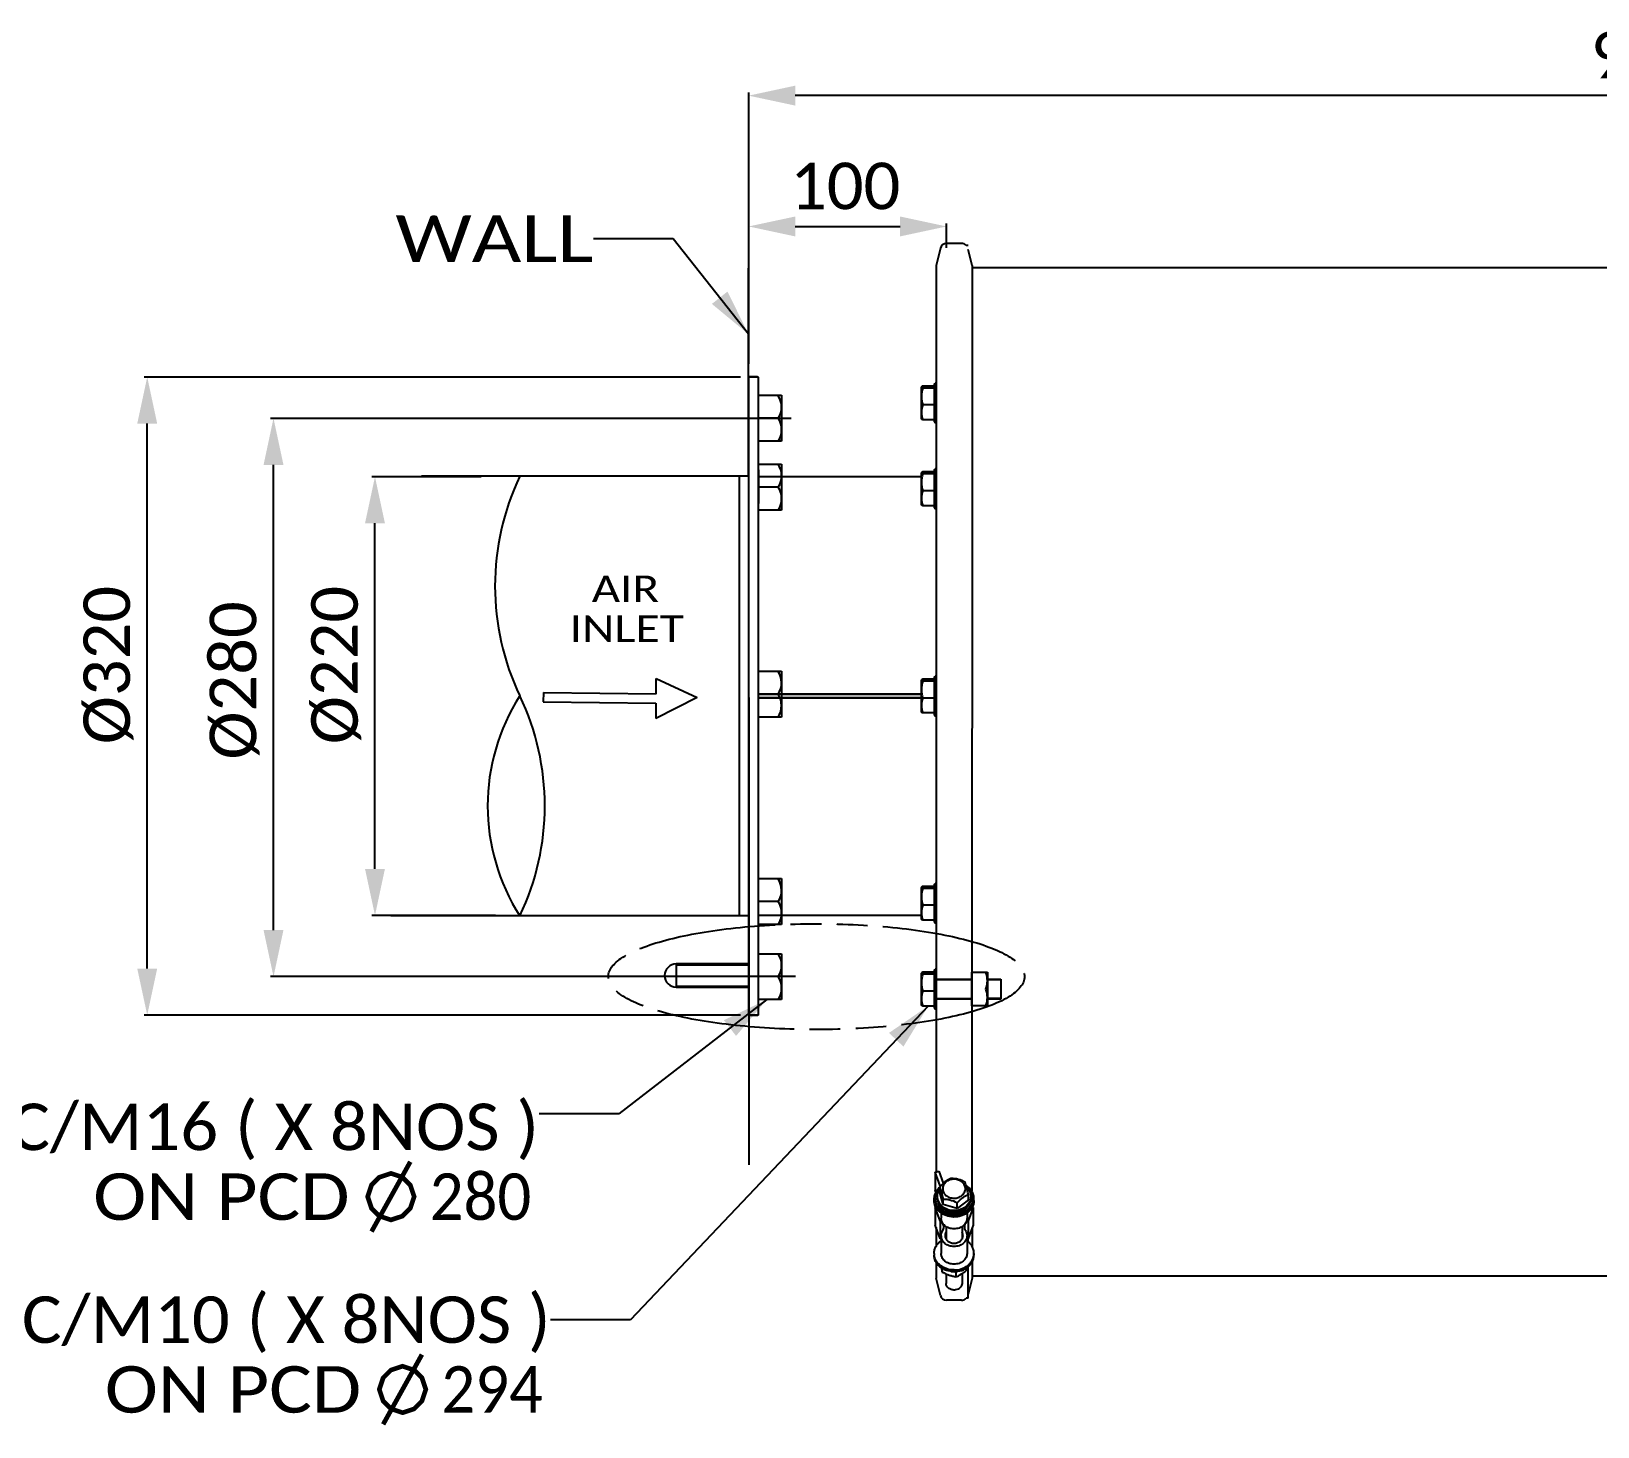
# Model space of a CAD drawing. Header units: millimetres. Extents: x 330 to 5284, y -2489 to 1657.
# Drawn here: x 3712 to 4498, y -875 to -175 of the extents above; entities that cross this region are included whole.
import ezdxf
from ezdxf.enums import TextEntityAlignment as Align

# ---------------------------------------------------------------- set-up
doc = ezdxf.new("R2010")
doc.units = ezdxf.units.MM
doc.header["$LTSCALE"] = 154
doc.header["$PDMODE"] = 3
doc.header["$PDSIZE"] = 8
doc.linetypes.add('PHANTOM', pattern=[0.8, 0.45, -0.05, 0.1, -0.05, 0.1, -0.05])
doc.layers.get('0').update_dxf_attribs({"linetype": 'CONTINUOUS'})
doc.layers.get('Defpoints').update_dxf_attribs({"linetype": 'CONTINUOUS'})
for name, color, linetype in [('00_BUW_DATUM', 7, 'CONTINUOUS'), ('02___PRT_ALL_AXES', 7, 'CONTINUOUS'), ('DEFAULT_3', 7, 'PHANTOM')]:
    doc.layers.add(name, color=color, linetype=linetype)
doc.styles.get("Standard").update_dxf_attribs({"font": 'calibri.ttf'})
doc.dimstyles.new('DIMSTYLE_3', dxfattribs={"dimtxt": 23.333333, "dimasz": 23.333333, "dimexe": 1.5, "dimexo": 1, "dimgap": 0.875, "dimtad": 1, "dimdsep": 46, "dimtxsty": 'Standard', "dimblk": '_FILLED', "dimblk1": '_FILLED', "dimblk2": '_FILLED', "dimcen": 0.09, "dimazin": 2, "dimtp": 0.01, "dimtm": 0.01, "dimtfac": 1, "dimtofl": 0, "dimtmove": 0, "dimatfit": 3, "dimldrblk": '_FILLED', "dimfxl": 1, "dimtolj": 1, "dimarcsym": 0})
doc.dimstyles.get("Standard").update_dxf_attribs({"dimtxt": 23.333333, "dimasz": 23.333333, "dimexe": 1.5, "dimexo": 1, "dimtad": 1, "dimdsep": 46, "dimtxsty": 'Standard', "dimblk": '_FILLED', "dimblk1": '_FILLED', "dimblk2": '_FILLED', "dimcen": 0.09, "dimazin": 2, "dimtol": 1, "dimtp": 0.01, "dimtm": 0.01, "dimtfac": 1, "dimtofl": 0, "dimtmove": 0, "dimatfit": 3, "dimldrblk": '_FILLED', "dimfxl": 1, "dimtolj": 1, "dimarcsym": 0})

# ---------------------------------------------------------------- blocks, each defined once
blk = doc.blocks.new('_FILLED')
at = {"color": 0, "linetype": 'ByBlock'}
blk.add_solid([(0, 0), (-1, 0.214), (-1, -0.214)], dxfattribs=at)
blk = doc.blocks.new('*D132')
at = {"color": 0, "lineweight": -2}
for p, q in [((4072.25, -341.6), (4072.25, -205.62)), ((4948.84, -207.12), (4095.59, -207.12)), ((4972.18, -385.42), (4972.18, -205.62))]:
    blk.add_line(p, q, dxfattribs=at)
at = {"layer": 'Defpoints', "color": 0}
for p in [(4072.25, -207.12), (4072.25, -342.6), (4972.18, -386.42)]:
    blk.add_point(p, dxfattribs=at)
at = {"color": 0, "linetype": 'ByBlock', "lineweight": -2, "xscale": 23.3333333333, "yscale": 23.3333333333, "zscale": 23.3333333333, "rotation": 180}
blk.add_blockref('_FILLED', (4072.25, -207.12), dxfattribs=at)
at = {"color": 0, "linetype": 'ByBlock', "lineweight": -2, "xscale": 23.3333333333, "yscale": 23.3333333333, "zscale": 23.3333333333}
blk.add_blockref('_FILLED', (4972.18, -207.12), dxfattribs=at)
at = {"color": 0, "insert": (4522.21, -175.13), "char_height": 23.333, "attachment_point": 2, "line_spacing_factor": 0.9}
blk.add_mtext('\\A1;900', dxfattribs=at)
blk = doc.blocks.new('*D145')
at = {"color": 0, "lineweight": -2}
for p, q in [((4072.25, -341.6), (4072.25, -271.23)), ((4095.59, -272.73), (4148.16, -272.73)), ((4171.5, -283.46), (4171.5, -271.23))]:
    blk.add_line(p, q, dxfattribs=at)
at = {"layer": 'Defpoints', "color": 0}
for p in [(4171.5, -272.73), (4171.5, -284.46), (4072.25, -342.6)]:
    blk.add_point(p, dxfattribs=at)
at = {"color": 0, "linetype": 'ByBlock', "lineweight": -2, "xscale": 23.3333333333, "yscale": 23.3333333333, "zscale": 23.3333333333, "rotation": 180}
blk.add_blockref('_FILLED', (4072.25, -272.73), dxfattribs=at)
at = {"color": 0, "linetype": 'ByBlock', "lineweight": -2, "xscale": 23.3333333333, "yscale": 23.3333333333, "zscale": 23.3333333333}
blk.add_blockref('_FILLED', (4171.5, -272.73), dxfattribs=at)
at = {"color": 0, "insert": (4120.66, -240.74), "char_height": 23.3333, "attachment_point": 2, "line_spacing_factor": 0.9}
blk.add_mtext('\\A1;\\A1;100', dxfattribs=at)
blk = doc.blocks.new('*D148')
at = {"color": 0, "lineweight": -2}
for p, q in [((4093.52, -368.97), (3832.45, -368.97)), ((3833.95, -625.64), (3833.95, -392.31)), ((4095.69, -648.97), (3832.45, -648.97))]:
    blk.add_line(p, q, dxfattribs=at)
at = {"layer": 'Defpoints', "color": 0}
for p in [(3833.95, -368.97), (4094.52, -368.97), (4096.69, -648.97)]:
    blk.add_point(p, dxfattribs=at)
at = {"color": 0, "linetype": 'ByBlock', "lineweight": -2, "xscale": 23.3333333333, "yscale": 23.3333333333, "zscale": 23.3333333333}
for p, rotation in [((3833.95, -368.97), 90), ((3833.95, -648.97), 270)]:
    blk.add_blockref('_FILLED', p, dxfattribs=dict(at, rotation=rotation))
at = {"color": 0, "insert": (3801.96, -500.42), "char_height": 23.333, "attachment_point": 2, "rotation": 90, "line_spacing_factor": 0.9}
blk.add_mtext('\\A1;%%c280', dxfattribs=at)
blk = doc.blocks.new('*D152')
at = {"color": 0, "lineweight": -2}
for p, q in [((3938.11, -398.26), (3883.34, -398.26)), ((3884.84, -594.93), (3884.84, -421.6)), ((3945.27, -618.26), (3883.34, -618.26))]:
    blk.add_line(p, q, dxfattribs=at)
at = {"layer": 'Defpoints', "color": 0}
for p in [(3884.84, -398.26), (3939.11, -398.26), (3946.27, -618.26)]:
    blk.add_point(p, dxfattribs=at)
at = {"color": 0, "linetype": 'ByBlock', "lineweight": -2, "xscale": 23.3333333333, "yscale": 23.3333333333, "zscale": 23.3333333333}
for p, rotation in [((3884.84, -398.26), 90), ((3884.84, -618.26), 270)]:
    blk.add_blockref('_FILLED', p, dxfattribs=dict(at, rotation=rotation))
at = {"color": 0, "insert": (3852.86, -492.71), "char_height": 23.333, "attachment_point": 2, "rotation": 90, "line_spacing_factor": 0.9}
blk.add_mtext('\\A1;%%c220', dxfattribs=at)
blk = doc.blocks.new('*D153')
at = {"color": 0, "lineweight": -2}
for p, q in [((4068.09, -348.26), (3769.12, -348.26)), ((3770.62, -644.93), (3770.62, -371.6)), ((4068.09, -668.26), (3769.12, -668.26))]:
    blk.add_line(p, q, dxfattribs=at)
at = {"layer": 'Defpoints', "color": 0}
for p in [(3770.62, -348.26), (4069.09, -348.26), (4069.09, -668.26)]:
    blk.add_point(p, dxfattribs=at)
at = {"color": 0, "linetype": 'ByBlock', "lineweight": -2, "xscale": 23.3333333333, "yscale": 23.3333333333, "zscale": 23.3333333333}
for p, rotation in [((3770.62, -348.26), 90), ((3770.62, -668.26), 270)]:
    blk.add_blockref('_FILLED', p, dxfattribs=dict(at, rotation=rotation))
at = {"color": 0, "insert": (3738.64, -492.71), "char_height": 23.333, "attachment_point": 2, "rotation": 90, "line_spacing_factor": 0.9}
blk.add_mtext('\\A1;%%c320', dxfattribs=at)
blk = doc.blocks.new('ARROW_4_BL2', base_point=(1281.09, 1495.31))
at = {"color": 7, "linetype": 'Continuous'}
for p, q in [((1299.04, 1497.64), (1299.13, 1505.31)), ((1299.13, 1505.31), (1319.73, 1495.8)), ((1242.5, 1498.32), (1242.44, 1493.65)), ((1242.44, 1493.65), (1298.98, 1492.97)), ((1242.5, 1498.32), (1299.04, 1497.64)), ((1319.73, 1495.8), (1298.89, 1485.31)), ((1298.98, 1492.97), (1298.89, 1485.31))]:
    blk.add_line(p, q, dxfattribs=at)

msp = doc.modelspace()

# ---------------------------------------------------------------- linework, layer by layer
for p, q in [((4072.178, -397.972), (4072.178, -293.658)), ((4076.731, -348.222), (4072.178, -348.222)), ((4072.252, -668.236), (4072.252, -348.222)), ((4077.252, -369.419), (4077.252, -352.517)), ((4165.252, -351.762), (4165.752, -351.262)), ((4165.252, -351.762), (4165.252, -370.762)), ((4165.752, -351.262), (4165.752, -371.262)), ((4166.201, -351.262), (4165.752, -351.262)), ((4077.221, -357.428), (4088.761, -357.428)), ((4088.761, -357.428), (4088.761, -380.477)), ((4072.252, -508.975), (4072.252, -368.975)), ((4087.065, -368.936), (4077.278, -368.936)), ((4087.338, -368.961), (4077.307, -368.961)), ((4165.252, -370.762), (4165.752, -371.262)), ((4166.201, -371.262), (4165.752, -371.262)), ((4088.761, -380.477), (4077.309, -380.477)), ((4077.229, -391.955), (4088.768, -391.955)), ((4088.768, -391.955), (4088.768, -415.003)), ((4072.178, -397.972), (3908.138, -397.972)), ((4067.699, -618.472), (4067.699, -397.972)), ((4077.289, -411.657), (4077.289, -394.755)), ((4165.252, -394.817), (4165.752, -394.317)), ((4165.252, -394.817), (4165.252, -413.817)), ((4165.752, -394.317), (4165.752, -414.317)), ((4166.201, -394.317), (4165.752, -394.317)), ((4087.073, -403.463), (4077.286, -403.463)), ((4088.768, -415.003), (4077.317, -415.003)), ((4165.252, -413.817), (4165.752, -414.317)), ((4166.201, -414.317), (4165.752, -414.317)), ((4077.195, -495.766), (4088.735, -495.766)), ((4088.735, -495.766), (4088.735, -518.814)), ((4165.252, -498.762), (4165.752, -498.262)), ((4165.252, -498.762), (4165.252, -517.762)), ((4165.752, -498.262), (4165.752, -518.262)), ((4166.201, -498.262), (4165.752, -498.262)), ((4072.252, -508.975), (4072.252, -648.975)), ((4087.039, -507.273), (4077.252, -507.273)), ((4165.252, -517.762), (4165.752, -518.262)), ((4166.201, -518.262), (4165.752, -518.262)), ((4088.735, -518.814), (4077.283, -518.814)), ((4077.214, -599.809), (4088.753, -599.809)), ((4088.753, -599.809), (4088.753, -622.858)), ((4165.252, -602.707), (4165.752, -602.207)), ((4165.252, -602.707), (4165.252, -621.707)), ((4165.752, -602.207), (4165.752, -622.207)), ((4166.201, -602.207), (4165.752, -602.207)), ((4087.058, -611.317), (4077.271, -611.317)), ((4072.282, -618.472), (3892.787, -618.472)), ((4072.282, -618.472), (4072.282, -743.368)), ((4088.753, -622.858), (4077.302, -622.858)), ((4165.252, -621.707), (4165.752, -622.207)), ((4166.201, -622.207), (4165.752, -622.207)), ((4035.912, -642.628), (4035.912, -654.26)), ((4072.282, -642.628), (4035.912, -642.628)), ((4035.912, -643.02), (4072.282, -643.02)), ((4077.25, -637.467), (4088.789, -637.467)), ((4088.789, -637.467), (4088.789, -660.516)), ((4072.282, -660.787), (4072.282, -649.155)), ((4087.094, -648.975), (4077.307, -648.975)), ((4165.252, -645.762), (4165.752, -645.262)), ((4165.252, -645.762), (4165.252, -664.762)), ((4165.752, -645.262), (4165.752, -665.262)), ((4166.201, -645.262), (4165.752, -645.262)), ((4166.341, -650.222), (4184.25, -650.222)), ((4184.25, -650.632), (4166.341, -650.632)), ((4184.206, -663.682), (4184.206, -646.772)), ((4184.206, -646.772), (4191.971, -646.772)), ((4191.971, -646.772), (4191.971, -663.682)), ((4192.014, -650.249), (4198.7, -650.249)), ((4198.689, -650.632), (4192.014, -650.632)), ((4198.689, -650.223), (4198.689, -660.222)), ((4035.912, -654.26), (4072.282, -654.26)), ((4072.284, -653.88), (4035.914, -653.88)), ((4088.789, -660.516), (4077.338, -660.516)), ((4165.252, -664.762), (4165.752, -665.262)), ((4166.201, -665.262), (4165.752, -665.262)), ((4166.255, -659.871), (4184.163, -659.871)), ((4184.163, -660.222), (4166.255, -660.222)), ((4191.971, -663.682), (4184.206, -663.682)), ((4198.695, -659.871), (4191.927, -659.871)), ((4198.689, -660.222), (4191.927, -660.204)), ((4072.282, -668.236), (4076.835, -668.236)), ((4165.742, -747.047), (4167.662, -746.572)), ((4168.205, -753.818), (4165.742, -747.047)), ((4165.742, -747.047), (4165.742, -755.902)), ((4167.662, -746.572), (4169.867, -752.634)), ((4168.205, -753.818), (4168.205, -754.335)), ((4165.252, -760.375), (4165.264, -759.977)), ((4166.14, -756.995), (4165.742, -755.902)), ((4166.752, -759.103), (4166.752, -760.099)), ((4168.09, -757.221), (4168.09, -754.461)), ((4169.715, -763.327), (4168.09, -757.221)), ((4169.715, -763.327), (4169.715, -760.567)), ((4182.414, -760.984), (4176.876, -765.209)), ((4182.414, -760.984), (4182.414, -758.224)), ((4183.752, -759.103), (4183.752, -760.099)), ((4185.241, -760.774), (4185.252, -760.375)), ((4165.742, -764.757), (4166.159, -764.654)), ((4168.205, -771.528), (4165.742, -764.757)), ((4165.742, -764.757), (4165.742, -773.612)), ((4168.752, -767.53), (4168.752, -770.061)), ((4176.876, -765.209), (4169.715, -763.327)), ((4176.876, -765.209), (4176.876, -762.449)), ((4181.752, -767.532), (4181.752, -770.061)), ((4184.762, -764.757), (4182.299, -771.528)), ((4184.347, -764.654), (4184.762, -764.757)), ((4184.762, -764.757), (4184.762, -773.612)), ((4168.205, -780.384), (4165.742, -773.612)), ((4168.205, -771.528), (4168.205, -780.384)), ((4171.252, -774.316), (4171.252, -780.602)), ((4179.252, -774.316), (4179.252, -780.602)), ((4182.299, -771.528), (4182.299, -780.384)), ((4184.762, -773.612), (4182.299, -780.384)), ((4168.752, -778.916), (4168.752, -787.771)), ((4181.752, -778.916), (4181.752, -787.771)), ((4171.252, -798.066), (4171.252, -802.825)), ((4179.252, -797.904), (4179.252, -802.825)), ((4920.161, -799.262), (4184.303, -799.262))]:
    msp.add_line(p, q)
at = {"const_width": 2.333}
for points in [[(3883.117, -776.826), (3902.561, -741.826)], [(3881.172, -759.326), (3883.117, -753.493), (3887.005, -749.604), (3892.839, -747.66), (3898.672, -749.604), (3902.561, -753.493), (3904.505, -759.326), (3902.561, -765.16), (3898.672, -769.049), (3892.839, -770.993), (3887.005, -769.049), (3883.117, -765.16), (3881.172, -759.326)], [(3888.945, -873.523), (3908.39, -838.523)], [(3887.001, -856.023), (3888.945, -850.189), (3892.834, -846.301), (3898.668, -844.356), (3904.501, -846.301), (3908.39, -850.189), (3910.334, -856.023), (3908.39, -861.856), (3904.501, -865.745), (3898.668, -867.689), (3892.834, -865.745), (3888.945, -861.856), (3887.001, -856.023)]]:
    msp.add_lwpolyline(points, dxfattribs=at)
for centre, radius, start, end in [((4078.433, -363.266), 10.327, 326.700648, 34.422079), ((4078.094, -374.706), 10.666, 327.249117, 32.750883), ((4078.441, -397.793), 10.327, 326.700648, 34.422079), ((4072.754, -453.097), 127.748, 154.436254, 205.563746), ((4078.102, -409.233), 10.666, 327.249117, 32.750883), ((4078.407, -501.603), 10.327, 326.700648, 34.422079), ((4043.38, -563.347), 102.039, 147.300522, 212.699478), ((3842.271, -563.347), 127.748, 334.436254, 25.563746), ((4078.068, -513.044), 10.666, 327.249117, 32.750883), ((4078.426, -605.647), 10.327, 326.700648, 34.422079), ((4078.087, -617.087), 10.666, 327.249117, 32.750883), ((4035.912, -648.444), 5.816, 90, 270), ((4078.462, -643.305), 10.327, 326.700648, 34.422079), ((4078.123, -654.745), 10.666, 327.249117, 32.750883), ((4179.789, -650.999), 12.182, 339.694177, 20.305823), ((4179.789, -659.454), 12.182, 339.694177, 20.305823), ((4165.967, -757.652), 4.44, 55.155827, 59.723925), ((4174.075, -766.235), 16.005, 90.623946, 91.599739), ((4172.215, -760.375), 6.963, 180.00751, 186.768846), ((4178.293, -760.374), 6.959, 353.206597, 356.704722), ((4165.441, -783.111), 23.615, 61.037389, 61.790393), ((4175.24, -786.875), 10.078, 261.531993, 262.421206), ((4175.252, -786.775), 10.179, 262.432059, 270.002796), ((4175.253, -786.775), 10.179, 269.997177, 277.570733), ((4175.264, -786.875), 10.078, 277.581583, 278.459889)]:
    msp.add_arc(centre, radius, start, end)
for points, knots in [([(4173.628, -750.236), (4173.168, -750.414), (4172.201, -750.86), (4170.783, -751.796), (4169.395, -753.029), (4168.521, -753.971), (4168.09, -754.461)], [0, 0, 0, 0, 0.2102618, 0.4526487, 0.7218442, 1, 1, 1, 1]), ([(4174.207, -750.675), (4173.491, -750.786), (4172.121, -751.231), (4170.478, -752.529), (4169.536, -754.298), (4169.507, -756.263), (4170.398, -758.053), (4172.008, -759.385), (4174.07, -760.104), (4175.565, -760.117), (4176.297, -760.003)], [0, 0, 0, 0, 0.1332059, 0.2587317, 0.3759134, 0.489283, 0.6060538, 0.7310402, 0.8638838, 1, 1, 1, 1]), ([(4180.79, -752.118), (4179.703, -751.517), (4178.002, -750.738), (4175.629, -750.276), (4174.462, -750.225), (4173.9, -750.23)], [0, 0, 0, 0, 0.5159431, 0.7667609, 1, 1, 1, 1]), ([(4176.297, -760.003), (4177.013, -759.892), (4178.383, -759.448), (4180.026, -758.149), (4180.968, -756.38), (4180.997, -754.415), (4180.107, -752.625), (4178.496, -751.293), (4176.434, -750.575), (4174.94, -750.561), (4174.207, -750.675)], [0, 0, 0, 0, 0.1332059, 0.2587317, 0.3759134, 0.489283, 0.6060538, 0.7310402, 0.8638838, 1, 1, 1, 1]), ([(4182.414, -758.224), (4182.174, -757.014), (4181.741, -754.95), (4181.117, -752.929), (4180.79, -752.118)], [0, 0, 0, 0, 0.584933, 1, 1, 1, 1]), ([(4185.252, -760.375), (4185.252, -759.743), (4185.074, -758.458), (4184.293, -756.649), (4183.047, -755.043), (4181.971, -754.176), (4181.385, -753.797)], [0, 0, 0, 0, 0.2389798, 0.4830885, 0.7361855, 1, 1, 1, 1]), ([(4184.741, -760.477), (4184.775, -759.882), (4184.679, -758.665), (4184.045, -756.927), (4182.961, -755.36), (4181.998, -754.497), (4181.468, -754.115)], [0, 0, 0, 0, 0.2401293, 0.4843612, 0.7369114, 1, 1, 1, 1]), ([(4168.086, -754.567), (4167.672, -754.92), (4166.918, -755.69), (4166.04, -757.02), (4165.463, -758.462), (4165.293, -759.474), (4165.264, -759.977)], [0, 0, 0, 0, 0.2606283, 0.5129721, 0.7585628, 1, 1, 1, 1]), ([(4185.203, -761.197), (4185.143, -761.708), (4184.904, -762.729), (4184.22, -764.166), (4183.234, -765.471), (4181.541, -766.997), (4178.859, -768.343), (4175.251, -768.888), (4171.643, -768.343), (4168.961, -766.996), (4167.269, -765.469), (4166.283, -764.164), (4165.6, -762.727), (4165.361, -761.706), (4165.301, -761.195)], [0, 0, 0, 0, 0.0568826, 0.1149562, 0.1747849, 0.2366517, 0.365775, 0.5000114, 0.6342457, 0.763364, 0.8252277, 0.8850536, 0.9431267, 1, 1, 1, 1]), ([(4184.741, -760.477), (4184.711, -760.996), (4184.526, -762.04), (4183.888, -763.517), (4182.919, -764.857), (4181.657, -766.011), (4180.154, -766.936), (4177.891, -767.824), (4174.797, -768.203), (4171.748, -767.583), (4169.591, -766.516), (4168.198, -765.475), (4167.074, -764.224), (4166.262, -762.81), (4165.797, -761.287), (4165.733, -760.237), (4165.763, -759.72)], [0, 0, 0, 0, 0.0570026, 0.1151316, 0.1750746, 0.2371899, 0.3014886, 0.3676641, 0.5027933, 0.6371581, 0.7024743, 0.7657282, 0.8267613, 0.8857544, 0.9432304, 1, 1, 1, 1]), ([(4168.07, -754.919), (4167.731, -755.246), (4167.114, -755.946), (4166.399, -757.13), (4165.929, -758.398), (4165.788, -759.281), (4165.763, -759.72)], [0, 0, 0, 0, 0.2594267, 0.5114394, 0.7575296, 1, 1, 1, 1]), ([(4168.077, -755.307), (4167.659, -755.856), (4166.989, -757.067), (4166.752, -758.434), (4166.752, -759.103)], [0, 0, 0, 0, 0.5079316, 1, 1, 1, 1]), ([(4166.752, -759.103), (4166.752, -759.566), (4166.864, -760.504), (4167.358, -761.848), (4168.156, -763.082), (4169.224, -764.158), (4170.521, -765.039), (4172.499, -765.915), (4174.153, -766.182), (4175.252, -766.182)], [0, 0, 0, 0, 0.113715, 0.2292768, 0.3481857, 0.471328, 0.5988948, 0.7304165, 1, 1, 1, 1]), ([(4183.752, -760.099), (4183.752, -760.562), (4183.64, -761.501), (4183.147, -762.844), (4182.349, -764.078), (4181.28, -765.154), (4179.983, -766.035), (4178.003, -766.911), (4175.252, -767.358), (4172.501, -766.911), (4170.521, -766.035), (4169.224, -765.154), (4168.156, -764.078), (4167.358, -762.844), (4166.864, -761.501), (4166.752, -760.562), (4166.752, -760.099)], [0, 0, 0, 0, 0.0568577, 0.1146383, 0.1740927, 0.2356641, 0.2994474, 0.3652083, 0.5000002, 0.6347916, 0.7005524, 0.7643356, 0.8259068, 0.8853613, 0.9431421, 1, 1, 1, 1]), ([(4168.09, -754.461), (4168.418, -755.272), (4169.041, -757.293), (4169.474, -759.358), (4169.715, -760.567)], [0, 0, 0, 0, 0.4150567, 1, 1, 1, 1]), ([(4169.715, -760.567), (4170.269, -760.552), (4171.423, -760.579), (4173.794, -760.973), (4175.509, -761.714), (4176.604, -762.301)], [0, 0, 0, 0, 0.2315405, 0.4809889, 1, 1, 1, 1]), ([(4175.252, -766.182), (4176.351, -766.182), (4178.005, -765.915), (4179.983, -765.039), (4181.28, -764.158), (4182.349, -763.082), (4183.147, -761.848), (4183.64, -760.504), (4183.752, -759.566), (4183.752, -759.103)], [0, 0, 0, 0, 0.2695835, 0.4011052, 0.528672, 0.6518143, 0.7707232, 0.886285, 1, 1, 1, 1]), ([(4176.876, -762.449), (4177.307, -761.959), (4178.181, -761.018), (4179.569, -759.785), (4180.987, -758.848), (4181.954, -758.402), (4182.414, -758.224)], [0, 0, 0, 0, 0.2781591, 0.5473413, 0.7897381, 1, 1, 1, 1]), ([(4183.752, -759.103), (4183.752, -758.667), (4183.654, -757.786), (4183.218, -756.518), (4182.511, -755.341), (4181.885, -754.655), (4181.54, -754.339)], [0, 0, 0, 0, 0.2421174, 0.4877225, 0.7397311, 1, 1, 1, 1]), ([(4170.092, -774.55), (4170.092, -774.254), (4170.004, -773.654), (4169.62, -772.815), (4169.011, -772.08), (4168.489, -771.694), (4168.205, -771.528)], [0, 0, 0, 0, 0.2380697, 0.4817972, 0.7352352, 1, 1, 1, 1]), ([(4181.752, -770.061), (4181.752, -770.416), (4181.667, -771.133), (4181.289, -772.16), (4180.679, -773.104), (4179.574, -774.217), (4177.748, -775.209), (4175.252, -775.61), (4172.756, -775.209), (4170.93, -774.217), (4169.826, -773.104), (4169.215, -772.16), (4168.838, -771.133), (4168.752, -770.416), (4168.752, -770.061)], [0, 0, 0, 0, 0.0569163, 0.1147596, 0.1742771, 0.2359136, 0.3650661, 0.5, 0.6349339, 0.7640864, 0.8257229, 0.8852404, 0.9430837, 1, 1, 1, 1]), ([(4168.752, -778.916), (4168.752, -778.465), (4168.892, -777.544), (4169.294, -776.707), (4169.549, -776.319)], [0, 0, 0, 0, 0.4936425, 1, 1, 1, 1]), ([(4169.549, -776.319), (4169.722, -776.055), (4169.996, -775.484), (4170.092, -774.857), (4170.092, -774.55)], [0, 0, 0, 0, 0.5063686, 1, 1, 1, 1]), ([(4171.243, -777.213), (4171.086, -777.47), (4170.838, -778.022), (4170.752, -778.621), (4170.752, -778.916)], [0, 0, 0, 0, 0.5057448, 1, 1, 1, 1]), ([(4179.752, -778.916), (4179.752, -778.621), (4179.666, -778.022), (4179.418, -777.47), (4179.261, -777.213)], [0, 0, 0, 0, 0.4942552, 1, 1, 1, 1]), ([(4182.299, -771.528), (4182.016, -771.694), (4181.494, -772.08), (4180.884, -772.815), (4180.5, -773.654), (4180.413, -774.254), (4180.413, -774.55)], [0, 0, 0, 0, 0.2647648, 0.5182028, 0.7619303, 1, 1, 1, 1]), ([(4180.413, -774.55), (4180.413, -774.857), (4180.508, -775.484), (4180.782, -776.055), (4180.955, -776.319)], [0, 0, 0, 0, 0.4936314, 1, 1, 1, 1]), ([(4180.955, -776.319), (4181.21, -776.707), (4181.612, -777.544), (4181.752, -778.465), (4181.752, -778.916)], [0, 0, 0, 0, 0.5063575, 1, 1, 1, 1]), ([(4168.757, -780.765), (4168.714, -780.73), (4168.538, -780.592), (4168.351, -780.468), (4168.205, -780.384)], [0, 0, 0, 0, 0.2476027, 1, 1, 1, 1]), ([(4181.752, -778.916), (4181.752, -779.271), (4181.667, -779.988), (4181.289, -781.016), (4180.679, -781.959), (4179.574, -783.073), (4177.748, -784.064), (4175.252, -784.466), (4172.756, -784.064), (4170.93, -783.073), (4169.826, -781.959), (4169.215, -781.016), (4168.838, -779.988), (4168.752, -779.271), (4168.752, -778.916)], [0, 0, 0, 0, 0.0569163, 0.1147596, 0.1742771, 0.2359136, 0.3650661, 0.5, 0.6349339, 0.7640864, 0.8257229, 0.8852404, 0.9430837, 1, 1, 1, 1]), ([(4170.752, -778.916), (4170.752, -779.161), (4170.811, -779.658), (4171.163, -780.618), (4172.034, -781.674), (4173.523, -782.479), (4175.252, -782.759), (4176.981, -782.479), (4178.47, -781.674), (4179.341, -780.618), (4179.693, -779.658), (4179.752, -779.161), (4179.752, -778.916)], [0, 0, 0, 0, 0.0569911, 0.1149094, 0.2355687, 0.3648894, 0.5, 0.6351106, 0.7644313, 0.8850906, 0.9430089, 1, 1, 1, 1]), ([(4182.299, -780.384), (4182.25, -780.412), (4182.059, -780.529), (4181.877, -780.659), (4181.747, -780.765)], [0, 0, 0, 0, 0.2524676, 1, 1, 1, 1]), ([(4175.252, -796.93), (4173.959, -796.93), (4172.014, -796.616), (4169.687, -795.585), (4168.16, -794.549), (4166.903, -793.283), (4165.964, -791.831), (4165.384, -790.251), (4165.252, -789.147), (4165.252, -788.601)], [0, 0, 0, 0, 0.2695829, 0.4011052, 0.5286719, 0.6518146, 0.7707234, 0.8862874, 1, 1, 1, 1]), ([(4181.752, -787.772), (4181.752, -788.126), (4181.667, -788.844), (4181.289, -789.871), (4180.679, -790.814), (4179.574, -791.928), (4177.748, -792.919), (4175.252, -793.321), (4172.756, -792.919), (4170.93, -791.928), (4169.826, -790.814), (4169.215, -789.871), (4168.838, -788.844), (4168.752, -788.126), (4168.752, -787.772)], [0, 0, 0, 0, 0.0569163, 0.1147596, 0.1742771, 0.2359136, 0.3650661, 0.5, 0.6349339, 0.7640864, 0.8257229, 0.8852404, 0.9430837, 1, 1, 1, 1]), ([(4175.252, -796.93), (4176.545, -796.93), (4178.491, -796.616), (4180.818, -795.585), (4182.344, -794.549), (4183.601, -793.283), (4184.54, -791.831), (4185.121, -790.251), (4185.252, -789.147), (4185.252, -788.601)], [0, 0, 0, 0, 0.2695829, 0.4011052, 0.5286719, 0.6518146, 0.7707234, 0.8862874, 1, 1, 1, 1]), ([(4175.986, -806.1), (4175.412, -806.189), (4174.241, -806.157), (4172.668, -805.505), (4171.537, -804.339), (4171.252, -803.314), (4171.252, -802.825)], [0, 0, 0, 0, 0.2696369, 0.5305829, 0.7730464, 1, 1, 1, 1]), ([(4179.252, -802.825), (4179.252, -803.211), (4179.081, -804.008), (4178.362, -805.026), (4177.288, -805.77), (4176.431, -806.031), (4175.986, -806.1)], [0, 0, 0, 0, 0.2309419, 0.4725606, 0.7297295, 1, 1, 1, 1])]:
    msp.add_open_spline(points, degree=3, knots=knots)
at = {"layer": '00_BUW_DATUM'}
for p, q in [((4158.879, -353.215), (4158.852, -353.308)), ((4158.852, -369.262), (4158.852, -353.262)), ((4165.252, -352.811), (4159.567, -352.811)), ((4165.252, -353.806), (4159.567, -353.806)), ((4165.252, -362.256), (4159.567, -362.256)), ((4158.852, -369.262), (4158.879, -369.309)), ((4165.252, -369.713), (4159.567, -369.713)), ((4158.879, -396.271), (4158.852, -396.364)), ((4158.852, -412.317), (4158.852, -396.317)), ((4165.252, -395.867), (4159.567, -395.867)), ((4165.252, -396.861), (4159.567, -396.861)), ((4165.252, -405.312), (4159.567, -405.312)), ((4158.852, -412.317), (4158.879, -412.364)), ((4165.252, -412.768), (4159.567, -412.768)), ((4158.879, -500.215), (4158.852, -500.308)), ((4158.852, -516.262), (4158.852, -500.262)), ((4165.252, -499.811), (4159.567, -499.811)), ((4165.252, -500.806), (4159.567, -500.806)), ((4165.252, -509.256), (4159.567, -509.256)), ((4158.852, -516.262), (4158.879, -516.309)), ((4165.252, -516.713), (4159.567, -516.713)), ((4158.879, -604.16), (4158.852, -604.253)), ((4158.852, -620.207), (4158.852, -604.207)), ((4165.252, -603.756), (4159.567, -603.756)), ((4165.252, -604.75), (4159.567, -604.75)), ((4158.852, -620.207), (4158.879, -620.253)), ((4165.252, -613.201), (4159.567, -613.201)), ((4165.252, -620.657), (4159.567, -620.657)), ((4158.879, -647.215), (4158.852, -647.308)), ((4158.852, -663.262), (4158.852, -647.262)), ((4165.252, -646.811), (4159.567, -646.811)), ((4165.252, -647.806), (4159.567, -647.806)), ((4165.252, -656.256), (4159.567, -656.256)), ((4158.852, -663.262), (4158.879, -663.309)), ((4165.252, -663.713), (4159.567, -663.713)), ((4165.252, -761.206), (4165.252, -760.375)), ((4185.241, -761.604), (4185.252, -761.206)), ((4185.252, -761.206), (4185.252, -760.375)), ((4165.252, -787.771), (4165.252, -788.601)), ((4185.252, -787.771), (4185.252, -788.601)), ((4169.37, -797.2), (4169.37, -795.312)), ((4176.349, -799.501), (4176.349, -796.878)), ((4182.231, -795.618), (4182.231, -794.538))]:
    msp.add_line(p, q, dxfattribs=at)
for centre, radius, start, end in [((4172.21, -787.77), 6.958, 180.006782, 186.812914), ((4178.294, -787.77), 6.958, 353.187086, 359.993218), ((4234.504, -782.882), 66.689, 190.503427, 192.39734)]:
    msp.add_arc(centre, radius, start, end, dxfattribs=at)
for points, knots in [([(4158.852, -353.308), (4158.852, -353.414), (4159.031, -353.565), (4159.285, -353.694), (4159.467, -353.768), (4159.567, -353.806)], [0, 0, 0, 0, 0.3540021, 0.6425833, 1, 1, 1, 1]), ([(4159.567, -352.811), (4159.414, -352.868), (4159.205, -352.953), (4158.978, -353.098), (4158.902, -353.176), (4158.879, -353.215)], [0, 0, 0, 0, 0.6065752, 0.8305968, 1, 1, 1, 1]), ([(4159.567, -353.806), (4159.351, -354.49), (4158.989, -355.881), (4158.852, -357.316), (4158.852, -358.031)], [0, 0, 0, 0, 0.5011339, 1, 1, 1, 1]), ([(4158.852, -358.031), (4158.852, -358.746), (4158.989, -360.181), (4159.351, -361.572), (4159.567, -362.256)], [0, 0, 0, 0, 0.4988575, 1, 1, 1, 1]), ([(4159.567, -362.256), (4159.352, -362.858), (4158.991, -364.08), (4158.852, -365.353), (4158.852, -365.985)], [0, 0, 0, 0, 0.5029179, 1, 1, 1, 1]), ([(4158.852, -365.985), (4158.852, -366.616), (4158.991, -367.889), (4159.352, -369.111), (4159.567, -369.713)], [0, 0, 0, 0, 0.4970736, 1, 1, 1, 1]), ([(4159.567, -369.713), (4159.414, -369.656), (4159.205, -369.571), (4158.978, -369.426), (4158.902, -369.348), (4158.879, -369.309)], [0, 0, 0, 0, 0.6065752, 0.8305968, 1, 1, 1, 1]), ([(4158.852, -396.364), (4158.852, -396.469), (4159.031, -396.62), (4159.285, -396.75), (4159.467, -396.824), (4159.567, -396.861)], [0, 0, 0, 0, 0.3540021, 0.6425833, 1, 1, 1, 1]), ([(4159.567, -396.861), (4159.351, -397.546), (4158.989, -398.936), (4158.852, -400.372), (4158.852, -401.086)], [0, 0, 0, 0, 0.5011339, 1, 1, 1, 1]), ([(4159.567, -395.867), (4159.414, -395.924), (4159.205, -396.008), (4158.978, -396.154), (4158.902, -396.231), (4158.879, -396.271)], [0, 0, 0, 0, 0.6065752, 0.8305968, 1, 1, 1, 1]), ([(4158.852, -401.086), (4158.852, -401.801), (4158.989, -403.236), (4159.351, -404.627), (4159.567, -405.312)], [0, 0, 0, 0, 0.4988575, 1, 1, 1, 1]), ([(4159.567, -405.312), (4159.352, -405.913), (4158.991, -407.136), (4158.852, -408.408), (4158.852, -409.04)], [0, 0, 0, 0, 0.5029179, 1, 1, 1, 1]), ([(4158.852, -409.04), (4158.852, -409.671), (4158.991, -410.944), (4159.352, -412.167), (4159.567, -412.768)], [0, 0, 0, 0, 0.4970736, 1, 1, 1, 1]), ([(4159.567, -412.768), (4159.414, -412.711), (4159.205, -412.626), (4158.978, -412.481), (4158.902, -412.404), (4158.879, -412.364)], [0, 0, 0, 0, 0.6065752, 0.8305968, 1, 1, 1, 1]), ([(4158.852, -500.308), (4158.852, -500.414), (4159.031, -500.565), (4159.285, -500.694), (4159.467, -500.768), (4159.567, -500.806)], [0, 0, 0, 0, 0.3540021, 0.6425833, 1, 1, 1, 1]), ([(4159.567, -500.806), (4159.351, -501.49), (4158.989, -502.881), (4158.852, -504.316), (4158.852, -505.031)], [0, 0, 0, 0, 0.5011339, 1, 1, 1, 1]), ([(4159.567, -499.811), (4159.414, -499.868), (4159.205, -499.953), (4158.978, -500.098), (4158.902, -500.176), (4158.879, -500.215)], [0, 0, 0, 0, 0.6065752, 0.8305968, 1, 1, 1, 1]), ([(4158.852, -505.031), (4158.852, -505.746), (4158.989, -507.181), (4159.351, -508.572), (4159.567, -509.256)], [0, 0, 0, 0, 0.4988575, 1, 1, 1, 1]), ([(4159.567, -509.256), (4159.352, -509.858), (4158.991, -511.08), (4158.852, -512.353), (4158.852, -512.985)], [0, 0, 0, 0, 0.5029179, 1, 1, 1, 1]), ([(4158.852, -512.985), (4158.852, -513.616), (4158.991, -514.889), (4159.352, -516.111), (4159.567, -516.713)], [0, 0, 0, 0, 0.4970736, 1, 1, 1, 1]), ([(4159.567, -516.713), (4159.414, -516.656), (4159.205, -516.571), (4158.978, -516.426), (4158.902, -516.348), (4158.879, -516.309)], [0, 0, 0, 0, 0.6065752, 0.8305968, 1, 1, 1, 1]), ([(4158.852, -604.253), (4158.852, -604.359), (4159.031, -604.51), (4159.285, -604.639), (4159.467, -604.713), (4159.567, -604.75)], [0, 0, 0, 0, 0.3540021, 0.6425833, 1, 1, 1, 1]), ([(4159.567, -604.75), (4159.351, -605.435), (4158.989, -606.826), (4158.852, -608.261), (4158.852, -608.976)], [0, 0, 0, 0, 0.5011339, 1, 1, 1, 1]), ([(4159.567, -603.756), (4159.414, -603.813), (4159.205, -603.898), (4158.978, -604.043), (4158.902, -604.12), (4158.879, -604.16)], [0, 0, 0, 0, 0.6065752, 0.8305968, 1, 1, 1, 1]), ([(4158.852, -608.976), (4158.852, -609.69), (4158.989, -611.126), (4159.351, -612.516), (4159.567, -613.201)], [0, 0, 0, 0, 0.4988575, 1, 1, 1, 1]), ([(4159.567, -613.201), (4159.352, -613.803), (4158.991, -615.025), (4158.852, -616.298), (4158.852, -616.929)], [0, 0, 0, 0, 0.5029179, 1, 1, 1, 1]), ([(4158.852, -616.929), (4158.852, -617.561), (4158.991, -618.833), (4159.352, -620.056), (4159.567, -620.657)], [0, 0, 0, 0, 0.4970736, 1, 1, 1, 1]), ([(4159.567, -620.657), (4159.414, -620.6), (4159.205, -620.516), (4158.978, -620.37), (4158.902, -620.293), (4158.879, -620.253)], [0, 0, 0, 0, 0.6065752, 0.8305968, 1, 1, 1, 1]), ([(4158.852, -647.308), (4158.852, -647.414), (4159.031, -647.565), (4159.285, -647.694), (4159.467, -647.768), (4159.567, -647.806)], [0, 0, 0, 0, 0.3540021, 0.6425833, 1, 1, 1, 1]), ([(4159.567, -647.806), (4159.351, -648.49), (4158.989, -649.881), (4158.852, -651.316), (4158.852, -652.031)], [0, 0, 0, 0, 0.5011339, 1, 1, 1, 1]), ([(4159.567, -646.811), (4159.414, -646.868), (4159.205, -646.953), (4158.978, -647.098), (4158.902, -647.176), (4158.879, -647.215)], [0, 0, 0, 0, 0.6065752, 0.8305968, 1, 1, 1, 1]), ([(4158.852, -652.031), (4158.852, -652.746), (4158.989, -654.181), (4159.351, -655.572), (4159.567, -656.256)], [0, 0, 0, 0, 0.4988575, 1, 1, 1, 1]), ([(4159.567, -656.256), (4159.352, -656.858), (4158.991, -658.08), (4158.852, -659.353), (4158.852, -659.985)], [0, 0, 0, 0, 0.5029179, 1, 1, 1, 1]), ([(4158.852, -659.985), (4158.852, -660.616), (4158.991, -661.889), (4159.352, -663.111), (4159.567, -663.713)], [0, 0, 0, 0, 0.4970736, 1, 1, 1, 1]), ([(4159.567, -663.713), (4159.414, -663.656), (4159.205, -663.571), (4158.978, -663.426), (4158.902, -663.348), (4158.879, -663.309)], [0, 0, 0, 0, 0.6065752, 0.8305968, 1, 1, 1, 1]), ([(4185.241, -761.604), (4185.21, -762.142), (4185.019, -763.224), (4184.367, -764.757), (4183.375, -766.153), (4182.083, -767.36), (4180.54, -768.336), (4178.211, -769.29), (4175.012, -769.737), (4171.836, -769.164), (4169.562, -768.118), (4168.076, -767.081), (4166.854, -765.822), (4165.943, -764.387), (4165.379, -762.829), (4165.252, -761.742), (4165.252, -761.205)], [0, 0, 0, 0, 0.0569113, 0.1149221, 0.1746988, 0.2366034, 0.3006643, 0.3666036, 0.501417, 0.6358536, 0.7013679, 0.7649094, 0.8262713, 0.8855639, 0.94323, 1, 1, 1, 1]), ([(4165.252, -787.771), (4165.252, -787.172), (4165.412, -785.956), (4166.113, -784.233), (4167.238, -782.682), (4168.215, -781.825), (4168.75, -781.444)], [0, 0, 0, 0, 0.2398426, 0.4843554, 0.7371318, 1, 1, 1, 1]), ([(4185.252, -787.771), (4185.252, -787.172), (4185.093, -785.956), (4184.391, -784.233), (4183.267, -782.682), (4182.29, -781.825), (4181.755, -781.444)], [0, 0, 0, 0, 0.2398426, 0.4843554, 0.7371318, 1, 1, 1, 1]), ([(4175.252, -796.1), (4174.039, -796.1), (4172.215, -795.823), (4170.002, -794.915), (4168.525, -793.997), (4167.272, -792.868), (4166.285, -791.563), (4165.601, -790.127), (4165.362, -789.106), (4165.301, -788.596)], [0, 0, 0, 0, 0.2682221, 0.3994499, 0.5271367, 0.6507577, 0.7703076, 0.8863529, 1, 1, 1, 1]), ([(4175.252, -796.1), (4176.465, -796.1), (4178.29, -795.823), (4180.502, -794.915), (4181.98, -793.997), (4183.233, -792.868), (4184.219, -791.563), (4184.903, -790.127), (4185.142, -789.106), (4185.203, -788.596)], [0, 0, 0, 0, 0.2682221, 0.3994499, 0.5271367, 0.6507577, 0.7703076, 0.8863529, 1, 1, 1, 1]), ([(4169.37, -797.2), (4169.654, -797.342), (4170.79, -797.894), (4171.962, -798.375), (4172.859, -798.671)], [0, 0, 0, 0, 0.2513585, 1, 1, 1, 1]), ([(4172.859, -798.671), (4173.439, -798.863), (4174.593, -799.185), (4175.77, -799.409), (4176.349, -799.501)], [0, 0, 0, 0, 0.5102747, 1, 1, 1, 1]), ([(4176.349, -799.501), (4176.842, -799.276), (4177.846, -798.778), (4178.807, -798.199), (4179.29, -797.88)], [0, 0, 0, 0, 0.483729, 1, 1, 1, 1]), ([(4179.29, -797.88), (4179.542, -797.714), (4180.56, -797.01), (4181.523, -796.229), (4182.231, -795.618)], [0, 0, 0, 0, 0.2440166, 1, 1, 1, 1])]:
    msp.add_open_spline(points, degree=3, knots=knots, dxfattribs=at)
at = {"layer": '02___PRT_ALL_AXES'}
for p, q in [((4179.006, -281.262), (4171.498, -281.262)), ((4182.252, -282.262), (4181.325, -282.262)), ((4168.396, -283.679), (4166.201, -292.37)), ((4184.303, -292.37), (4182.252, -284.247)), ((4166.201, -292.37), (4166.201, -746.933)), ((4184.303, -292.37), (4184.165, -756.599)), ((4184.303, -293.262), (4920.161, -293.262)), ((4072.252, -668.262), (4072.252, -348.262)), ((4077.252, -348.262), (4072.252, -348.262)), ((4077.252, -668.262), (4077.252, -348.262)), ((4158.852, -398.262), (4077.252, -398.262)), ((4158.852, -507.302), (4077.252, -507.302)), ((4077.252, -507.328), (4158.852, -507.328)), ((4158.852, -509.196), (4077.252, -509.196)), ((4077.252, -509.222), (4158.852, -509.222)), ((4158.852, -618.262), (4077.252, -618.262)), ((4077.252, -668.262), (4072.252, -668.262)), ((4166.201, -774.873), (4166.201, -784.249)), ((4184.303, -774.873), (4184.303, -784.249)), ((4182.252, -781.834), (4182.252, -780.384)), ((4166.201, -792.13), (4166.201, -800.154)), ((4184.303, -792.13), (4184.303, -800.154)), ((4168.396, -808.845), (4166.201, -800.154)), ((4182.252, -810.262), (4182.252, -794.52)), ((4184.303, -800.154), (4182.252, -808.277)), ((4179.006, -811.262), (4171.498, -811.262)), ((4182.252, -810.262), (4181.325, -810.262))]:
    msp.add_line(p, q, dxfattribs=at)
for centre, start, end in [((4171.498, -284.462), 90, 165.827662), ((4179.006, -284.462), 43.498742, 90), ((4171.498, -808.062), 194.172338, 270), ((4179.006, -808.062), 270, 316.501258)]:
    msp.add_arc(centre, 3.2, start, end, dxfattribs=at)
at = {"layer": 'DEFAULT_3'}
msp.add_ellipse((4106.215, -648.975), major_axis=(104.34, 0), ratio=0.2542904, dxfattribs=at)

# ---------------------------------------------------------------- block references
msp.add_blockref('ARROW_4_BL2', (4007.863, -509.428))

# ---------------------------------------------------------------- texts
for s, height, width, p, p2 in [('WALL', 23.3333, 1.169125, (3895.123, -290.545), (3994.358, -290.545)), ('  AIR', 13.3333, 1.171582, (3982.415, -461.138), (4027.344, -461.138)), ('INLET', 13.3333, 1.192168, (3982.415, -481.138), (4039.847, -481.138)), ('5/8"-11 UNC/M16 ( X 8NOS )', 23.33333, 1.017192, (3528.675, -735.993), (3967.106, -735.993)), ('280', 23.3333, 0.911286, (3912.283, -770.993), (3963.217, -770.993)), ('ON PCD ', 23.3333, 1.093311, (3743.533, -770.993), (3881.172, -770.993)), ('3/8"-16 UNC/M10 ( X 8NOS )', 23.33333, 1.017192, (3534.504, -832.689), (3972.935, -832.689)), ('ON PCD ', 23.3333, 1.093311, (3749.362, -867.689), (3887.001, -867.689)), ('294', 23.3333, 0.911286, (3918.112, -867.689), (3969.046, -867.689))]:
    msp.add_text(s, height=height, dxfattribs=dict(width=width)).set_placement(p, p2, align=Align.FIT)

# ---------------------------------------------------------------- dimensions: what is measured, and where the dimension line sits
for base, p1, p2, angle, text, picture, middle in [((4072.252, -207.117), (4972.178, -386.424), (4072.252, -342.595), 180, '900', '*D132', (4522.215, -207.117)), ((3833.949, -368.975), (4096.686, -648.975), (4094.521, -368.975), 90, '%%c280', '*D148', (3833.949, -500.419))]:
    dim = msp.add_linear_dim(base=base, p1=p1, p2=p2, angle=angle, text=text, dimstyle='DIMSTYLE_3', override={"dimtxsty": 'Standard'})
    dim.commit()
    dim.dimension.update_dxf_attribs({"geometry": picture, "text_midpoint": middle, "dimtype": 160})
dim = msp.add_linear_dim(base=(4171.498, -272.73), p1=(4072.252, -342.595), p2=(4171.498, -284.462), text='\\A1;100', dimstyle='DIMSTYLE_3', override={"dimtxsty": 'Standard'})
dim.commit()
dim.dimension.update_dxf_attribs({"geometry": '*D145', "text_midpoint": (4120.658, -272.73), "dimtype": 160})
for base, p1, p2, picture, middle in [((3770.622, -348.262), (4069.085, -668.262), (4069.085, -348.262), '*D153', (3770.622, -492.706)), ((3884.844, -398.262), (3946.271, -618.262), (3939.114, -398.262), '*D152', (3884.844, -492.706))]:
    dim = msp.add_linear_dim(base=base, p1=p1, p2=p2, angle=90, text='%%c<>', dimstyle='DIMSTYLE_3')
    dim.commit()
    dim.dimension.update_dxf_attribs({"geometry": picture, "text_midpoint": middle, "dimtype": 160})

# ---------------------------------------------------------------- leaders
for points in [[(4072.178, -326.796), (4034.358, -278.878), (3994.358, -278.878)], [(4081.355, -660.516), (4007.106, -717.799), (3967.106, -717.799)], [(4162.317, -663.713), (4012.935, -821.023), (3972.935, -821.023)]]:
    msp.add_leader(points, dimstyle='Standard', override={"dimtad": 0})

doc.saveas('drawing.dxf')
